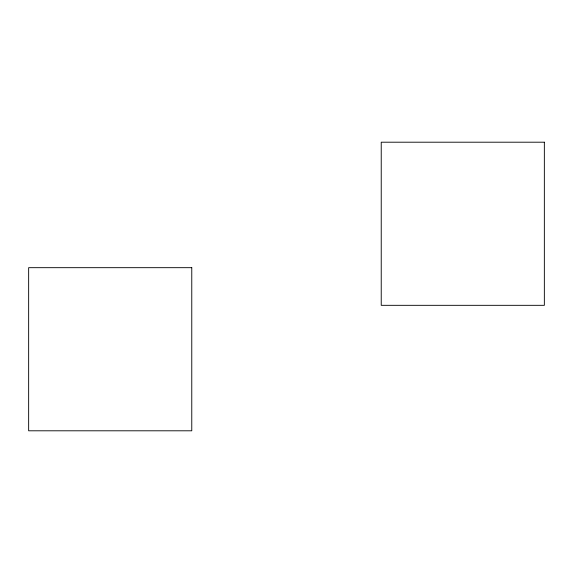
<?xml version="1.0" encoding="UTF-8"?>
<svg xmlns="http://www.w3.org/2000/svg" width="573" height="573" viewBox="0 0 573 573"><rect width="100%" height="100%" fill="white"/><g stroke="black" fill="none" stroke-linecap="round" stroke-linejoin="round"><path stroke-width="0.86" d="M544.35 142.204L381.231 142.204L381.231 305.323L544.35 305.323L544.35 142.204M191.769 267.677L28.65 267.677L28.65 430.796L191.769 430.796L191.769 267.677"/></g></svg>
